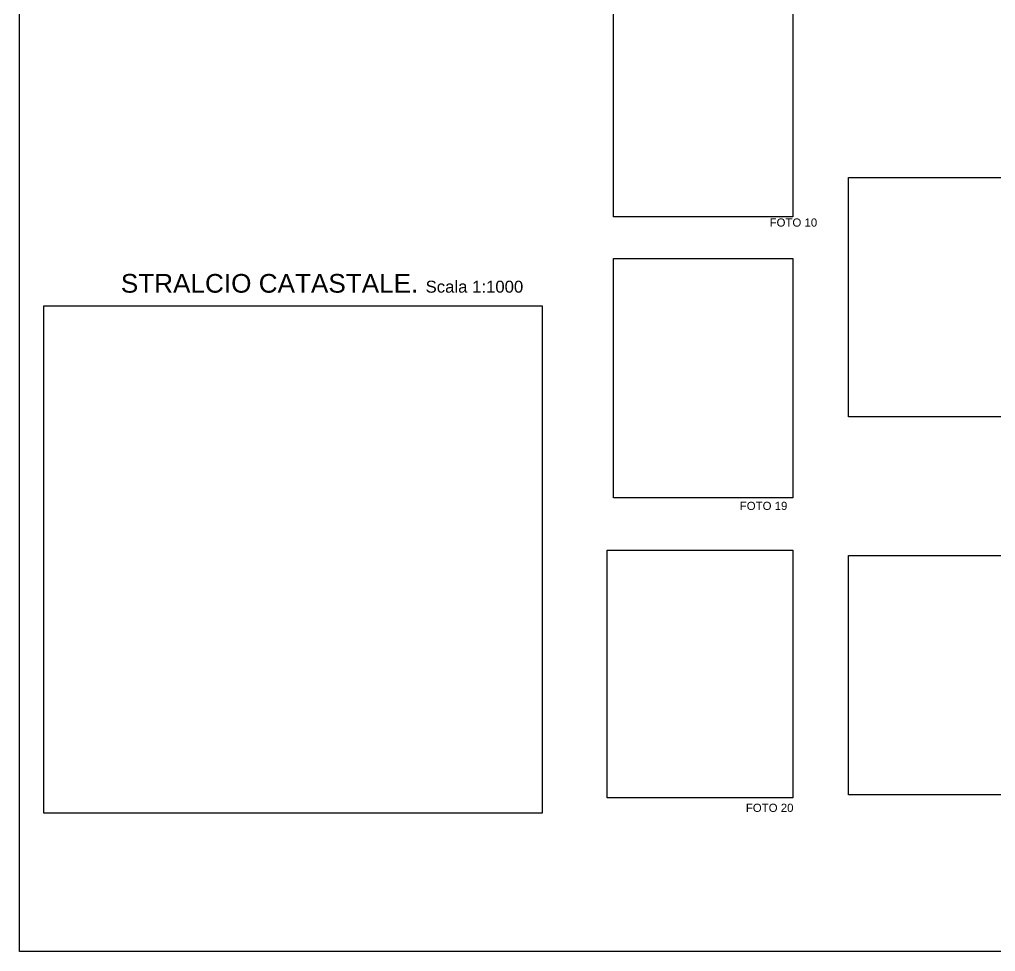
# Model space of a CAD drawing. Header units: millimetres. Extents: x 4085 to 4872, y 1447 to 1654.
# Drawn here: x 4385 to 4426.76, y 1569.44 to 1609.32 of the extents above; entities that cross this region are included whole.
import ezdxf

# ---------------------------------------------------------------- set-up
doc = ezdxf.new("R2010")
doc.units = ezdxf.units.MM
doc.layers.add('04', color=1, linetype='Continuous')
doc.layers.add('scritte', color=6, linetype='Continuous')
doc.styles.get("Standard").update_dxf_attribs({"font": 'arial.ttf'})
picture_1 = doc.add_image_def('image2.jpg', size_in_pixel=(4032, 3024))
picture_2 = doc.add_image_def('image10.jpg', size_in_pixel=(4032, 3024))
picture_3 = doc.add_image_def('image11.jpg', size_in_pixel=(4032, 3024))
picture_4 = doc.add_image_def('image19.jpg', size_in_pixel=(4032, 3024))
picture_5 = doc.add_image_def('image20.jpg', size_in_pixel=(4032, 3024))
picture_6 = doc.add_image_def('image21.jpg', size_in_pixel=(551, 561))

msp = doc.modelspace()

# ---------------------------------------------------------------- linework, layer by layer
at = {"layer": '04'}
msp.add_lwpolyline([(4384.9993, 1653.5375), (4503.8993, 1653.5375), (4503.8993, 1569.4375), (4384.9993, 1569.4375)], close=True, dxfattribs=at)

# ---------------------------------------------------------------- texts
at = {"layer": 'scritte'}
for s, p in [('FOTO 10', (4417.0923, 1600.4548)), ('FOTO 19', (4415.8158, 1588.3304)), ('FOTO 20', (4416.076, 1575.4108))]:
    msp.add_text(s, height=0.35, dxfattribs=at).set_placement(p)
at = {"layer": 'scritte', "insert": (4389.3348, 1598.4281), "char_height": 0.8, "attachment_point": 1}
msp.add_mtext_dynamic_manual_height_columns('STRALCIO CATASTALE. {\\H0.64034x;Scala 1:1000}', width=66.145037, gutter_width=12.5, heights=[0], dxfattribs=at)

# ---------------------------------------------------------------- pictures from other files: only their frames are drawn
image = msp.add_image(picture_2, insert=(4410.4129, 1611.1206), size_in_units=(10.2413, 7.681), rotation=-90)
image.dxf.flags = 7
image = msp.add_image(picture_1, insert=(4420.467, 1602.5549), size_in_units=(10.2413, 7.681), rotation=-90)
image.dxf.flags = 7
image = msp.add_image(picture_5, insert=(4410.4129, 1599.0897), size_in_units=(10.2413, 7.681), rotation=-90)
image.dxf.flags = 7
at = {"color": 5}
image = msp.add_image(picture_6, insert=(4386.0326, 1575.3525), size_in_units=(21.3262, 21.7132), dxfattribs=at)
image.dxf.flags = 7
image = msp.add_image(picture_4, insert=(4410.1416, 1586.6086), size_in_units=(10.603, 7.9523), rotation=-90)
image.dxf.flags = 7
image = msp.add_image(picture_3, insert=(4420.467, 1586.384), size_in_units=(10.2413, 7.681), rotation=-90)
image.dxf.flags = 7

doc.saveas('drawing.dxf')
